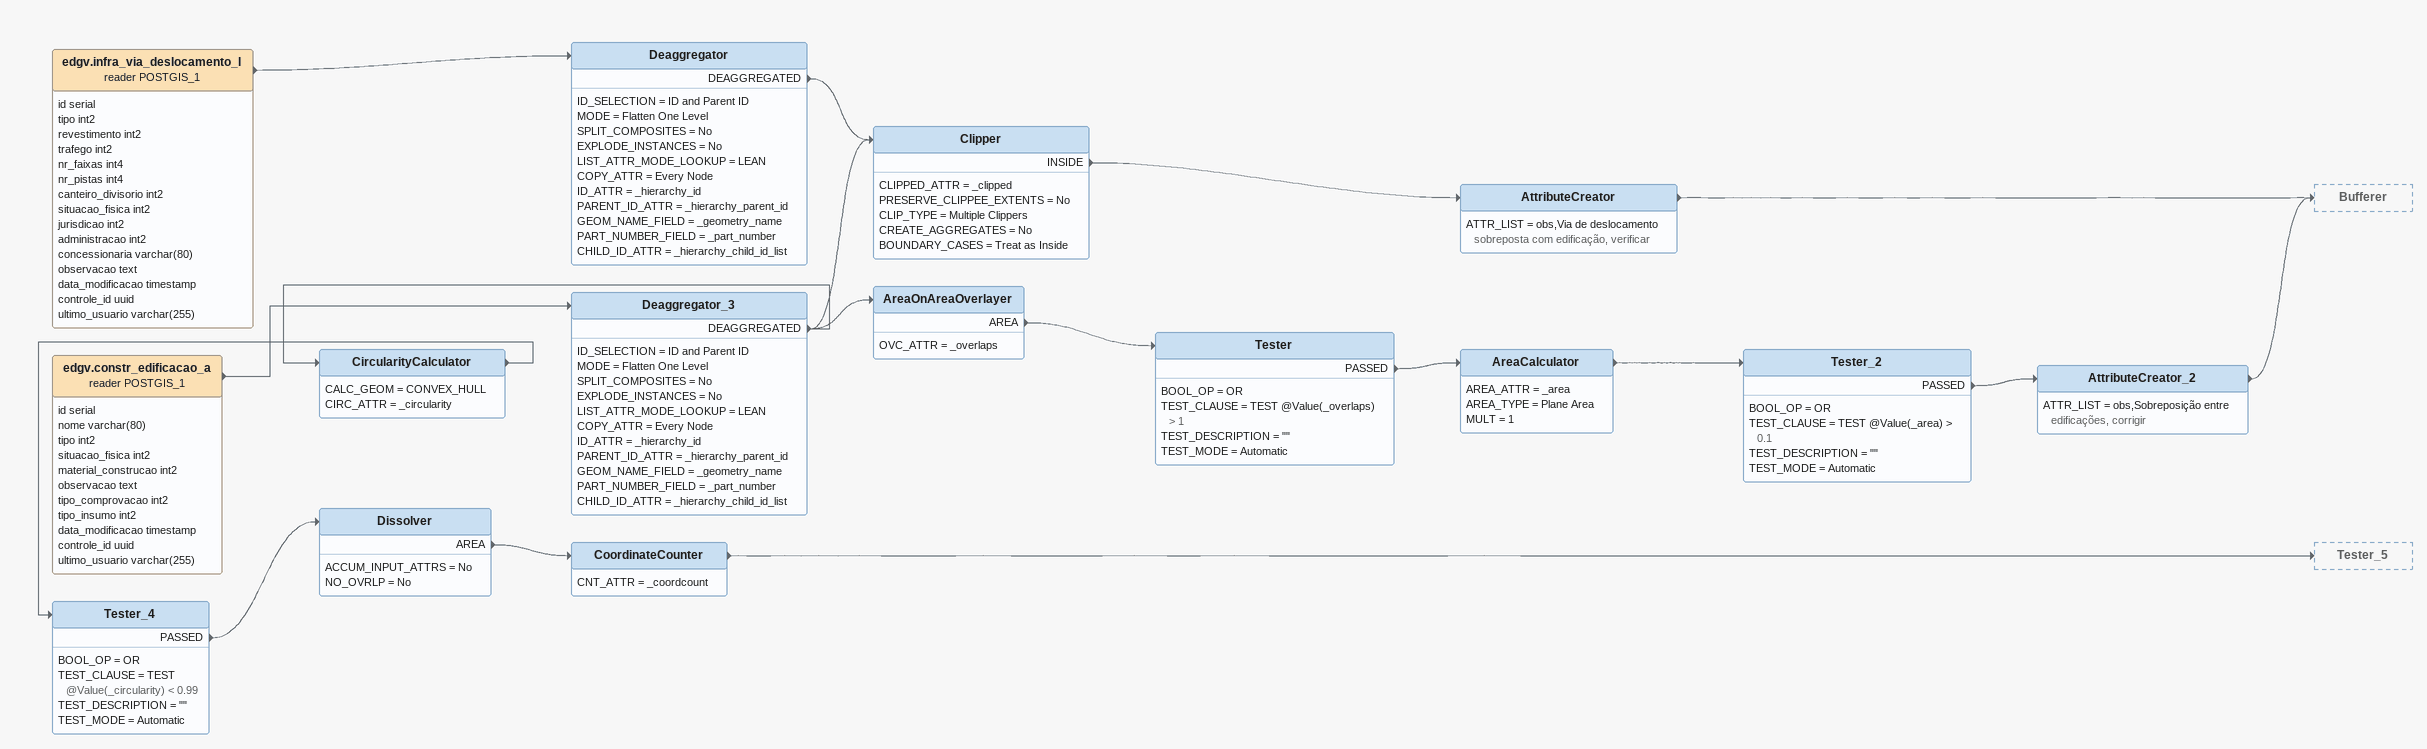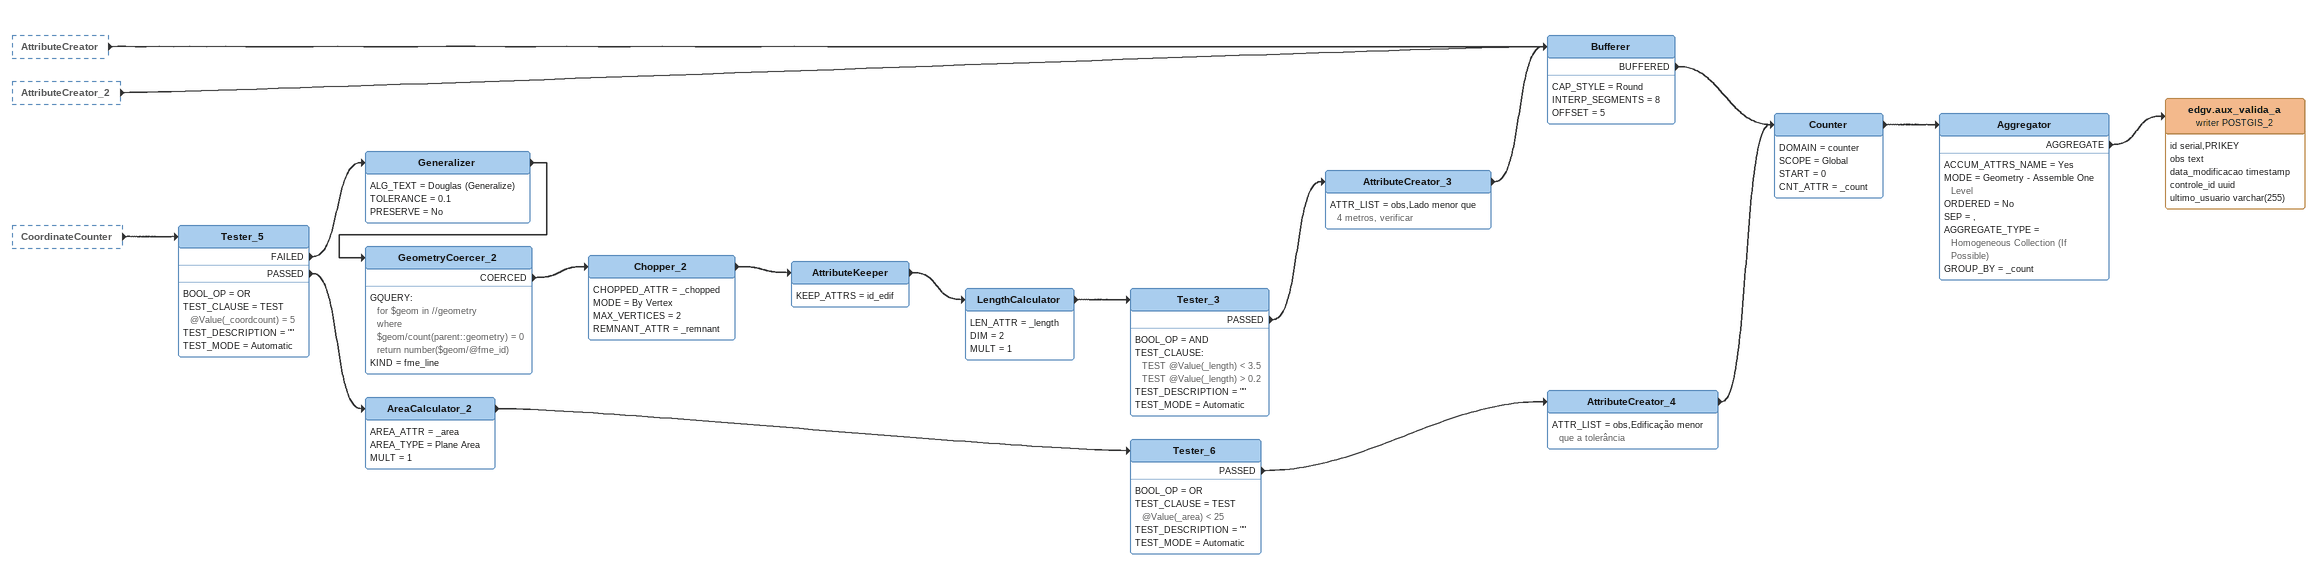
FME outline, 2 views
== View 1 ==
edgv.infra_via_deslocamento_l (reader POSTGIS_1)
    attributes: id serial, tipo int2, revestimento int2, trafego int2, nr_faixas int4, nr_pistas int4, canteiro_divisorio int2, situacao_fisica int2, jurisdicao int2, administracao int2, concessionaria varchar(80), observacao text, data_modificacao timestamp, controle_id uuid, ultimo_usuario varchar(255)
    -> Deaggregator
Deaggregator
    ID_SELECTION = ID and Parent ID
    MODE = Flatten One Level
    SPLIT_COMPOSITES = No
    EXPLODE_INSTANCES = No
    LIST_ATTR_MODE_LOOKUP = LEAN
    COPY_ATTR = Every Node
    ID_ATTR = _hierarchy_id
    PARENT_ID_ATTR = _hierarchy_parent_id
    GEOM_NAME_FIELD = _geometry_name
    PART_NUMBER_FIELD = _part_number
    CHILD_ID_ATTR = _hierarchy_child_id_list
    DEAGGREGATED -> Clipper
edgv.constr_edificacao_a (reader POSTGIS_1)
    attributes: id serial, nome varchar(80), tipo int2, situacao_fisica int2, material_construcao int2, observacao text, tipo_comprovacao int2, tipo_insumo int2, data_modificacao timestamp, controle_id uuid, ultimo_usuario varchar(255)
    -> Deaggregator_3
Deaggregator_3
    ID_SELECTION = ID and Parent ID
    MODE = Flatten One Level
    SPLIT_COMPOSITES = No
    EXPLODE_INSTANCES = No
    LIST_ATTR_MODE_LOOKUP = LEAN
    COPY_ATTR = Every Node
    ID_ATTR = _hierarchy_id
    PARENT_ID_ATTR = _hierarchy_parent_id
    GEOM_NAME_FIELD = _geometry_name
    PART_NUMBER_FIELD = _part_number
    CHILD_ID_ATTR = _hierarchy_child_id_list
    DEAGGREGATED -> Clipper
    DEAGGREGATED -> AreaOnAreaOverlayer
    DEAGGREGATED -> CircularityCalculator
Clipper
    CLIPPED_ATTR = _clipped
    PRESERVE_CLIPPEE_EXTENTS = No
    CLIP_TYPE = Multiple Clippers
    CREATE_AGGREGATES = No
    BOUNDARY_CASES = Treat as Inside
    INSIDE -> AttributeCreator
AttributeCreator
    ATTR_LIST = obs,Via de deslocamento sobreposta com edificação, verificar
    -> Bufferer
AreaOnAreaOverlayer
    OVC_ATTR = _overlaps
    AREA -> Tester
Tester
    BOOL_OP = OR
    TEST_CLAUSE = TEST @Value(_overlaps) > 1
    TEST_DESCRIPTION = ""
    TEST_MODE = Automatic
    PASSED -> AreaCalculator
AreaCalculator
    AREA_ATTR = _area
    AREA_TYPE = Plane Area
    MULT = 1
    -> Tester_2
Tester_2
    BOOL_OP = OR
    TEST_CLAUSE = TEST @Value(_area) > 0.1
    TEST_DESCRIPTION = ""
    TEST_MODE = Automatic
    PASSED -> AttributeCreator_2
AttributeCreator_2
    ATTR_LIST = obs,Sobreposição entre edificações, corrigir
    -> Bufferer
CircularityCalculator
    CALC_GEOM = CONVEX_HULL
    CIRC_ATTR = _circularity
    -> Tester_4
Tester_4
    BOOL_OP = OR
    TEST_CLAUSE = TEST @Value(_circularity) < 0.99
    TEST_DESCRIPTION = ""
    TEST_MODE = Automatic
    PASSED -> Dissolver
Dissolver
    ACCUM_INPUT_ATTRS = No
    NO_OVRLP = No
    AREA -> CoordinateCounter
CoordinateCounter
    CNT_ATTR = _coordcount
    -> Tester_5

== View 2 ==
AttributeCreator [outside]
    -> Bufferer
AttributeCreator_2 [outside]
    -> Bufferer
CoordinateCounter [outside]
    -> Tester_5
Tester_5
    BOOL_OP = OR
    TEST_CLAUSE = TEST @Value(_coordcount) = 5
    TEST_DESCRIPTION = ""
    TEST_MODE = Automatic
    FAILED -> Generalizer
    PASSED -> AreaCalculator_2
Generalizer
    ALG_TEXT = Douglas (Generalize)
    TOLERANCE = 0.1
    PRESERVE = No
    -> GeometryCoercer_2
GeometryCoercer_2
    GQUERY:
      for $geom in //geometry
      where $geom/count(parent::geometry) = 0
      return number($geom/@fme_id)
    KIND = fme_line
    COERCED -> Chopper_2
Chopper_2
    CHOPPED_ATTR = _chopped
    MODE = By Vertex
    MAX_VERTICES = 2
    REMNANT_ATTR = _remnant
    -> AttributeKeeper
AttributeKeeper
    KEEP_ATTRS = id_edif
    -> LengthCalculator
LengthCalculator
    LEN_ATTR = _length
    DIM = 2
    MULT = 1
    -> Tester_3
Tester_3
    BOOL_OP = AND
    TEST_CLAUSE:
      TEST @Value(_length) < 3.5
      TEST @Value(_length) > 0.2
    TEST_DESCRIPTION = ""
    TEST_MODE = Automatic
    PASSED -> AttributeCreator_3
AttributeCreator_3
    ATTR_LIST = obs,Lado menor que 4 metros, verificar
    -> Bufferer
Bufferer
    CAP_STYLE = Round
    INTERP_SEGMENTS = 8
    OFFSET = 5
    BUFFERED -> Counter
AreaCalculator_2
    AREA_ATTR = _area
    AREA_TYPE = Plane Area
    MULT = 1
    -> Tester_6
Tester_6
    BOOL_OP = OR
    TEST_CLAUSE = TEST @Value(_area) < 25
    TEST_DESCRIPTION = ""
    TEST_MODE = Automatic
    PASSED -> AttributeCreator_4
AttributeCreator_4
    ATTR_LIST = obs,Edificação menor que a tolerância
    -> Counter
Counter
    DOMAIN = counter
    SCOPE = Global
    START = 0
    CNT_ATTR = _count
    -> Aggregator
Aggregator
    ACCUM_ATTRS_NAME = Yes
    MODE = Geometry - Assemble One Level
    ORDERED = No
    SEP = ,
    AGGREGATE_TYPE = Homogeneous Collection (If Possible)
    GROUP_BY = _count
    AGGREGATE -> edgv.aux_valida_a (writer POSTGIS_2)
edgv.aux_valida_a (writer POSTGIS_2)
    attributes: id serial,PRIKEY, obs text, data_modificacao timestamp, controle_id uuid, ultimo_usuario varchar(255)
